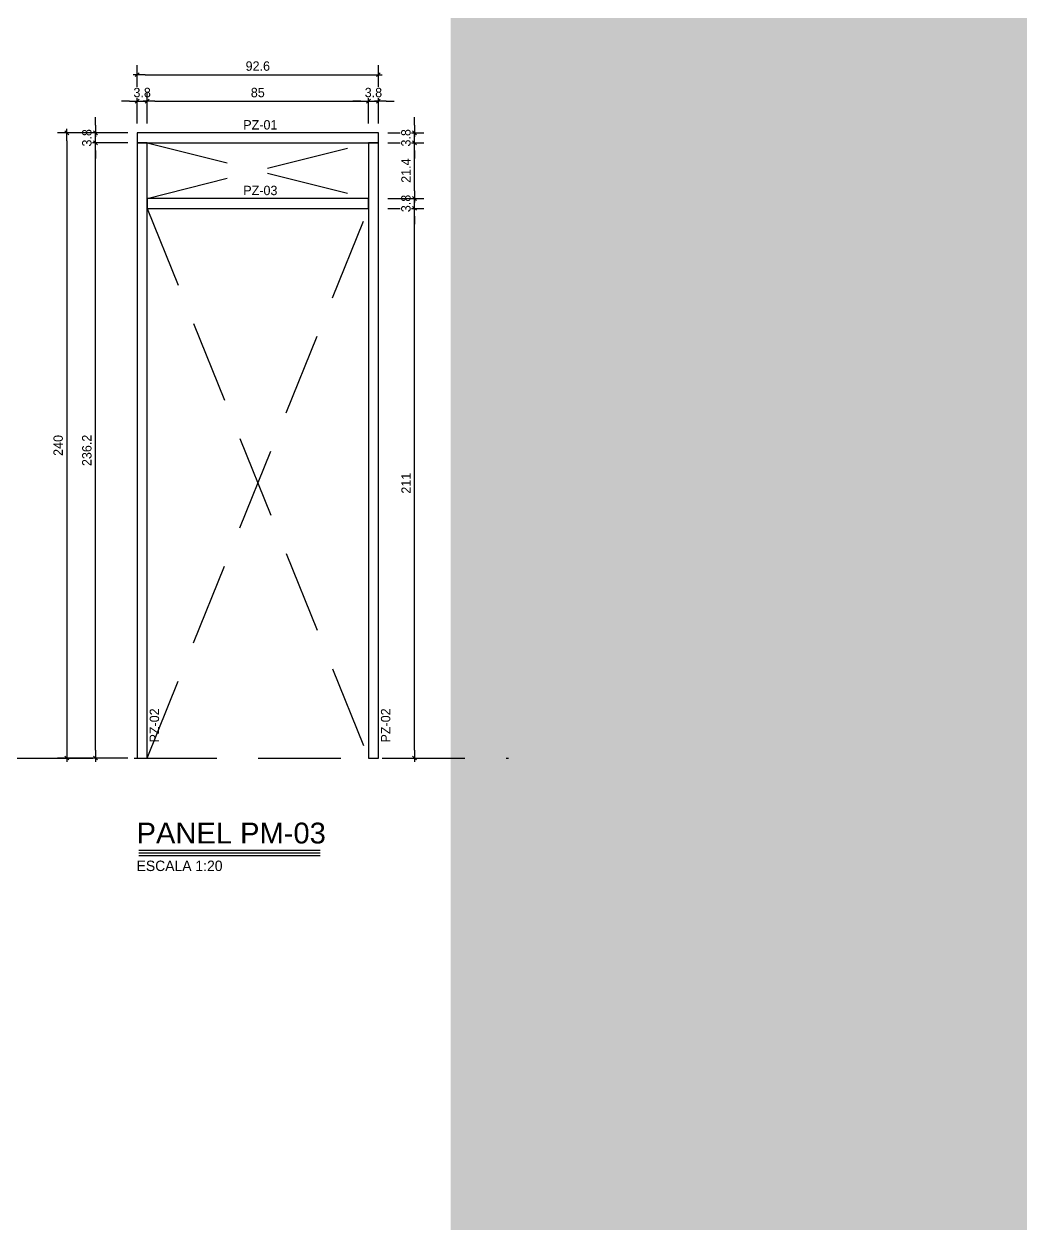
# Model space of a CAD drawing. Header units: millimetres. Extents: x 19458 to 19801, y 4351 to 4752.
# Drawn here: x 19578.297 to 19582.122, y 4503.198 to 4507.805 of the extents above; entities that cross this region are included whole.
import ezdxf
from ezdxf.enums import TextEntityAlignment as Align

# ---------------------------------------------------------------- set-up
doc = ezdxf.new("R2010")
doc.units = ezdxf.units.MM
doc.linetypes.add('HIDDEN2', pattern=[4.7625, 3.175, -1.5875])
for name, color, linetype in [('0 @ 0.2', 7, 'Continuous'), ('cotas', 1, 'Continuous'), ('cotas @ 200', 1, 'Continuous'), ('cotas @ 300', 1, 'Continuous'), ('cotas @ 400', 1, 'Continuous'), ('NIVELES', 2, 'Continuous'), ('PANELES PARED', 2, 'Continuous'), ('TEXTO @ 0.2', 2, 'Continuous'), ('TEXTOS TITULOS @ 0.2', 3, 'Continuous')]:
    doc.layers.add(name, color=color, linetype=linetype)
doc.styles.add('century gothic', font='GOTHIC.TTF')
doc.styles.add('NOTAS', font='GOTHIC.TTF')
doc.styles.add('SMCtitulos', font='sanss___.ttf')
doc.dimstyles.new('ANOTATIVE 100 SMCONSTRUCCIONES', dxfattribs={"dimscale": 0, "dimtxt": 0.18, "dimasz": 0.15, "dimexe": 0.18, "dimexo": 0.09, "dimgap": 0.1, "dimtad": 1, "dimzin": 0, "dimdsep": 46, "dimtxsty": 'century gothic', "dimblk1": 'FLECHA1', "dimblk2": 'FLECHA1', "dimsah": 1, "dimcen": 0.18, "dimdle": 0.075, "dimclrd": 1, "dimclre": 1, "dimclrt": 2, "dimaunit": 1, "dimadec": 0, "dimazin": 0, "dimtfac": 0.75, "dimtix": 1, "dimtmove": 2, "dimatfit": 3, "dimfxl": 0.09, "dimtvp": 1.5, "dimtfill": 1, "dimtolj": 1, "dimtzin": 0, "dimarcsym": 0})
doc.dimstyles.new('ANOTATIVE CM SMCONSTRUCCIONES', dxfattribs={"dimscale": 0, "dimtxt": 0.18, "dimasz": 0.15, "dimexe": 0.18, "dimexo": 0.18, "dimgap": 0.07, "dimtad": 1, "dimdec": 1, "dimlfac": 100, "dimdsep": 46, "dimtxsty": 'century gothic', "dimblk1": 'FLECHA1', "dimblk2": 'FLECHA1', "dimsah": 1, "dimcen": 0.18, "dimdle": 0.075, "dimclrd": 1, "dimclre": 1, "dimclrt": 2, "dimaunit": 1, "dimadec": 0, "dimazin": 2, "dimtfac": 0.75, "dimtdec": 1, "dimtix": 1, "dimtmove": 2, "dimatfit": 3, "dimfxl": 0.09, "dimtvp": 1.5, "dimtfill": 1, "dimtolj": 1, "dimtzin": 0, "dimarcsym": 0})

# ---------------------------------------------------------------- blocks, each defined once
blk = doc.blocks.new('FLECHA1')
at = {"color": 4}
blk.add_line((-0.246176, -0.248081), (0.248081, 0.25), dxfattribs=at)
at = {"color": 1}
blk.add_line((-1, 0), (0.496162, 0), dxfattribs=at)
blk = doc.blocks.new('*D1758')
at = {"layer": 'cotas', "color": 1, "lineweight": -2, "transparency": 16777216}
for p, q in [((19614.326, 4580.8448), (19614.326, 4610.8448)), ((19597.9836, 4550.8448), (19578.326, 4550.8448)), ((19614.326, 4548.4298), (19614.326, 4550.8448)), ((19597.5339, 4548.4298), (19578.326, 4548.4298)), ((19614.326, 4518.4298), (19614.326, 4488.4298))]:
    blk.add_line(p, q, dxfattribs=at)
at = {"layer": 'Defpoints', "color": 0, "transparency": 16777216}
for p in [(19614.326, 4550.8448), (19615.9836, 4550.8448), (19615.5339, 4548.4298)]:
    blk.add_point(p, dxfattribs=at)
at = {"layer": 'cotas', "color": 1, "lineweight": -2, "transparency": 16777216, "xscale": 30, "yscale": 30, "zscale": 30}
for p, rotation in [((19614.326, 4550.8448), 270), ((19614.326, 4548.4298), 90)]:
    blk.add_blockref('FLECHA1', p, dxfattribs=dict(at, rotation=rotation))
at = {"layer": 'cotas', "color": 2, "transparency": 16777216, "insert": (19575.5307, 4549.6373), "char_height": 36, "attachment_point": 5, "rotation": 90, "style": 'century gothic', "bg_fill": 3, "box_fill_scale": 1.1, "bg_fill_color": 256, "bg_fill_true_color": 13158600, "bg_fill_transparency": 0}
blk.add_mtext('\\A1;2.42', dxfattribs=at)
blk = doc.blocks.new('*D1775')
at = {"layer": 'cotas', "color": 1, "lineweight": -2, "transparency": 16777216}
for p, q in [((19614.326, 4595.8448), (19614.326, 4640.8448)), ((19588.9836, 4550.8448), (19560.326, 4550.8448)), ((19614.326, 4548.4298), (19614.326, 4550.8448)), ((19588.5339, 4548.4298), (19560.326, 4548.4298)), ((19614.326, 4503.4298), (19614.326, 4458.4298))]:
    blk.add_line(p, q, dxfattribs=at)
at = {"layer": 'Defpoints', "color": 0, "transparency": 16777216}
for p in [(19614.326, 4550.8448), (19615.9836, 4550.8448), (19615.5339, 4548.4298)]:
    blk.add_point(p, dxfattribs=at)
at = {"layer": 'cotas', "color": 1, "lineweight": -2, "transparency": 16777216, "xscale": 45, "yscale": 45, "zscale": 45}
for p, rotation in [((19614.326, 4550.8448), 270), ((19614.326, 4548.4298), 90)]:
    blk.add_blockref('FLECHA1', p, dxfattribs=dict(at, rotation=rotation))
at = {"layer": 'cotas', "color": 2, "transparency": 16777216, "insert": (19556.133, 4549.6373), "char_height": 54, "attachment_point": 5, "rotation": 90, "style": 'century gothic', "bg_fill": 3, "box_fill_scale": 1.1, "bg_fill_color": 256, "bg_fill_true_color": 13158600, "bg_fill_transparency": 0}
blk.add_mtext('\\A1;2.42', dxfattribs=at)
blk = doc.blocks.new('*D1781')
at = {"layer": 'cotas', "color": 1, "lineweight": -2, "transparency": 16777216}
for p, q in [((19614.326, 4610.8448), (19614.326, 4670.8448)), ((19579.9836, 4550.8448), (19542.326, 4550.8448)), ((19614.326, 4548.4298), (19614.326, 4550.8448)), ((19579.5339, 4548.4298), (19542.326, 4548.4298)), ((19614.326, 4488.4298), (19614.326, 4428.4298))]:
    blk.add_line(p, q, dxfattribs=at)
at = {"layer": 'Defpoints', "color": 0, "transparency": 16777216}
for p in [(19614.326, 4550.8448), (19615.9836, 4550.8448), (19615.5339, 4548.4298)]:
    blk.add_point(p, dxfattribs=at)
at = {"layer": 'cotas', "color": 1, "lineweight": -2, "transparency": 16777216, "xscale": 60, "yscale": 60, "zscale": 60}
for p, rotation in [((19614.326, 4550.8448), 270), ((19614.326, 4548.4298), 90)]:
    blk.add_blockref('FLECHA1', p, dxfattribs=dict(at, rotation=rotation))
at = {"layer": 'cotas', "color": 2, "transparency": 16777216, "insert": (19536.7353, 4549.6373), "char_height": 72, "attachment_point": 5, "rotation": 90, "style": 'century gothic', "bg_fill": 3, "box_fill_scale": 1.1, "bg_fill_color": 256, "bg_fill_true_color": 13158600, "bg_fill_transparency": 0}
blk.add_mtext('\\A1;2.42', dxfattribs=at)
blk = doc.blocks.new('PP17')
at = {"layer": 'PANELES PARED', "color": 8, "linetype": 'HIDDEN2', "ltscale": 0.1}
for p, q in [((19432.4708, 4513.0933), (19433.3208, 4512.8793)), ((19432.4708, 4512.8793), (19433.3208, 4513.0933)), ((19432.4708, 4512.8413), (19433.3208, 4510.7313)), ((19432.4708, 4510.7313), (19433.3208, 4512.8413))]:
    blk.add_line(p, q, dxfattribs=at)
at = {"layer": 'PANELES PARED'}
for points in [[(19432.4328, 4513.1313), (19432.4328, 4513.0933), (19433.3588, 4513.0933), (19433.3588, 4513.1313)], [(19432.4708, 4513.0933), (19432.4328, 4513.0933), (19432.4328, 4510.7313), (19432.4708, 4510.7313)], [(19433.3588, 4513.0933), (19433.3208, 4513.0933), (19433.3208, 4510.7313), (19433.3588, 4510.7313)], [(19432.4708, 4512.8793), (19432.4708, 4512.8413), (19433.3208, 4512.8413), (19433.3208, 4512.8793)]]:
    blk.add_lwpolyline(points, close=True, dxfattribs=at)
blk = doc.blocks.new('*U46')
at = {"color": 2}
blk.add_line((0, 0.052), (3.483, 0.052), dxfattribs=at)
at = {"color": 250}
blk.add_line((0, 0), (3.483, 0), dxfattribs=at)
at = {"color": 7}
blk.add_line((0, -0.047), (3.483, -0.047), dxfattribs=at)
at = {"color": 0, "linetype": 'ByBlock', "lineweight": -2, "style": 'NOTAS'}
for tag, p in [('1TITLE', (0.027, 1.014)), ('2TITLE', (-0.043, 0.181))]:
    blk.add_attdef(tag, p, '', height=0.3, dxfattribs=at)
blk.add_attdef('SCALE', text='', height=0.18, dxfattribs=at).set_placement((-0.043, -0.148), align=Align.TOP_LEFT)
blk = doc.blocks.new('*D1137')
at = {"color": 1, "lineweight": -2, "transparency": 16777216}
for p, q in [((19578.7321, 4507.4233), (19578.7321, 4507.6466)), ((19579.6581, 4507.4233), (19579.6581, 4507.6466)), ((19578.7621, 4507.6106), (19579.6281, 4507.6106))]:
    blk.add_line(p, q, dxfattribs=at)
at = {"layer": 'Defpoints', "color": 0, "transparency": 16777216}
for p in [(19579.6581, 4507.6106), (19578.7321, 4507.3873), (19579.6581, 4507.3873)]:
    blk.add_point(p, dxfattribs=at)
at = {"color": 1, "lineweight": -2, "transparency": 16777216, "xscale": 0.03, "yscale": 0.03, "zscale": 0.03, "rotation": 180}
blk.add_blockref('FLECHA1', (19578.7321, 4507.6106), dxfattribs=at)
at = {"color": 1, "lineweight": -2, "transparency": 16777216, "xscale": 0.03, "yscale": 0.03, "zscale": 0.03}
blk.add_blockref('FLECHA1', (19579.6581, 4507.6106), dxfattribs=at)
at = {"color": 2, "transparency": 16777216, "insert": (19579.1951, 4507.6435), "char_height": 0.036, "attachment_point": 5, "style": 'century gothic', "bg_fill": 3, "box_fill_scale": 1.1, "bg_fill_color": 256, "bg_fill_true_color": 13158600, "bg_fill_transparency": 0}
blk.add_mtext('\\A1;92.6', dxfattribs=at)
blk = doc.blocks.new('*D1138')
at = {"color": 1, "lineweight": -2, "transparency": 16777216}
for p, q in [((19578.7021, 4507.509), (19578.6721, 4507.509)), ((19578.7321, 4507.4233), (19578.7321, 4507.545)), ((19578.7321, 4507.509), (19578.7701, 4507.509)), ((19578.7701, 4507.4233), (19578.7701, 4507.545)), ((19578.8001, 4507.509), (19578.8301, 4507.509))]:
    blk.add_line(p, q, dxfattribs=at)
at = {"layer": 'Defpoints', "color": 0, "transparency": 16777216}
for p in [(19578.7321, 4507.3873), (19578.7701, 4507.3873)]:
    blk.add_point(p, dxfattribs=at)
at = {"color": 1, "lineweight": -2, "transparency": 16777216, "xscale": 0.03, "yscale": 0.03, "zscale": 0.03}
blk.add_blockref('FLECHA1', (19578.7321, 4507.509), dxfattribs=at)
at = {"color": 1, "lineweight": -2, "transparency": 16777216, "xscale": 0.03, "yscale": 0.03, "zscale": 0.03, "rotation": 180}
blk.add_blockref('FLECHA1', (19578.7701, 4507.509), dxfattribs=at)
at = {"color": 2, "transparency": 16777216, "insert": (19578.7511, 4507.5419), "char_height": 0.036, "attachment_point": 5, "style": 'century gothic', "bg_fill": 3, "box_fill_scale": 1.1, "bg_fill_color": 256, "bg_fill_true_color": 13158600, "bg_fill_transparency": 0}
blk.add_mtext('\\A1;3.8', dxfattribs=at)
at = {"layer": 'Defpoints', "color": 0, "transparency": 16777216}
blk.add_point((19578.7701, 4507.509), dxfattribs=at)
blk = doc.blocks.new('*D1139')
at = {"color": 1, "lineweight": -2, "transparency": 16777216}
for p, q in [((19578.7701, 4507.4233), (19578.7701, 4507.545)), ((19578.8001, 4507.509), (19579.5901, 4507.509)), ((19579.6201, 4507.4233), (19579.6201, 4507.545))]:
    blk.add_line(p, q, dxfattribs=at)
at = {"layer": 'Defpoints', "color": 0, "transparency": 16777216}
for p in [(19579.6201, 4507.509), (19578.7701, 4507.3873), (19579.6201, 4507.3873)]:
    blk.add_point(p, dxfattribs=at)
at = {"color": 1, "lineweight": -2, "transparency": 16777216, "xscale": 0.03, "yscale": 0.03, "zscale": 0.03, "rotation": 180}
blk.add_blockref('FLECHA1', (19578.7701, 4507.509), dxfattribs=at)
at = {"color": 1, "lineweight": -2, "transparency": 16777216, "xscale": 0.03, "yscale": 0.03, "zscale": 0.03}
blk.add_blockref('FLECHA1', (19579.6201, 4507.509), dxfattribs=at)
at = {"color": 2, "transparency": 16777216, "insert": (19579.1951, 4507.5419), "char_height": 0.036, "attachment_point": 5, "style": 'century gothic', "bg_fill": 3, "box_fill_scale": 1.1, "bg_fill_color": 256, "bg_fill_true_color": 13158600, "bg_fill_transparency": 0}
blk.add_mtext('\\A1;85', dxfattribs=at)
blk = doc.blocks.new('*D1140')
at = {"color": 1, "lineweight": -2, "transparency": 16777216}
for p, q in [((19579.5901, 4507.509), (19579.5601, 4507.509)), ((19579.6201, 4507.4233), (19579.6201, 4507.545)), ((19579.6201, 4507.509), (19579.6581, 4507.509)), ((19579.6581, 4507.4233), (19579.6581, 4507.545)), ((19579.6881, 4507.509), (19579.7181, 4507.509))]:
    blk.add_line(p, q, dxfattribs=at)
at = {"layer": 'Defpoints', "color": 0, "transparency": 16777216}
for p in [(19579.6201, 4507.3873), (19579.6581, 4507.3873)]:
    blk.add_point(p, dxfattribs=at)
at = {"color": 1, "lineweight": -2, "transparency": 16777216, "xscale": 0.03, "yscale": 0.03, "zscale": 0.03}
blk.add_blockref('FLECHA1', (19579.6201, 4507.509), dxfattribs=at)
at = {"color": 1, "lineweight": -2, "transparency": 16777216, "xscale": 0.03, "yscale": 0.03, "zscale": 0.03, "rotation": 180}
blk.add_blockref('FLECHA1', (19579.6581, 4507.509), dxfattribs=at)
at = {"color": 2, "transparency": 16777216, "insert": (19579.6391, 4507.5419), "char_height": 0.036, "attachment_point": 5, "style": 'century gothic', "bg_fill": 3, "box_fill_scale": 1.1, "bg_fill_color": 256, "bg_fill_true_color": 13158600, "bg_fill_transparency": 0}
blk.add_mtext('\\A1;3.8', dxfattribs=at)
at = {"layer": 'Defpoints', "color": 0, "transparency": 16777216}
blk.add_point((19579.6581, 4507.509), dxfattribs=at)
blk = doc.blocks.new('*D1120')
at = {"color": 1, "lineweight": -2, "transparency": 16777216}
for p, q in [((19579.6941, 4507.0973), (19579.8328, 4507.0973)), ((19579.7968, 4505.0173), (19579.7968, 4507.0673)), ((19579.6941, 4504.9873), (19579.8328, 4504.9873))]:
    blk.add_line(p, q, dxfattribs=at)
at = {"layer": 'Defpoints', "color": 0, "transparency": 16777216}
for p in [(19579.6581, 4507.0973), (19579.7968, 4507.0973), (19579.6581, 4504.9873)]:
    blk.add_point(p, dxfattribs=at)
at = {"color": 1, "lineweight": -2, "transparency": 16777216, "xscale": 0.03, "yscale": 0.03, "zscale": 0.03}
for p, rotation in [((19579.7968, 4507.0973), 90), ((19579.7968, 4504.9873), 270)]:
    blk.add_blockref('FLECHA1', p, dxfattribs=dict(at, rotation=rotation))
at = {"color": 2, "transparency": 16777216, "insert": (19579.7643, 4506.0423), "char_height": 0.036, "attachment_point": 5, "rotation": 90, "style": 'century gothic', "bg_fill": 3, "box_fill_scale": 1.1, "bg_fill_color": 256, "bg_fill_true_color": 13158600, "bg_fill_transparency": 0}
blk.add_mtext('\\A1;211', dxfattribs=at)
blk = doc.blocks.new('*D1121')
at = {"color": 1, "lineweight": -2, "transparency": 16777216}
for p, q in [((19579.7968, 4507.1653), (19579.7968, 4507.1953)), ((19579.6941, 4507.1353), (19579.8328, 4507.1353)), ((19579.7968, 4507.0973), (19579.7968, 4507.1353)), ((19579.6941, 4507.0973), (19579.8328, 4507.0973)), ((19579.7968, 4507.0673), (19579.7968, 4507.0373))]:
    blk.add_line(p, q, dxfattribs=at)
at = {"layer": 'Defpoints', "color": 0, "transparency": 16777216}
for p in [(19579.6581, 4507.1353), (19579.6581, 4507.0973)]:
    blk.add_point(p, dxfattribs=at)
at = {"color": 1, "lineweight": -2, "transparency": 16777216, "xscale": 0.03, "yscale": 0.03, "zscale": 0.03}
for p, rotation in [((19579.7968, 4507.1353), 270), ((19579.7968, 4507.0973), 90)]:
    blk.add_blockref('FLECHA1', p, dxfattribs=dict(at, rotation=rotation))
at = {"color": 2, "transparency": 16777216, "insert": (19579.7639, 4507.1163), "char_height": 0.036, "attachment_point": 5, "rotation": 90, "style": 'century gothic', "bg_fill": 3, "box_fill_scale": 1.1, "bg_fill_color": 256, "bg_fill_true_color": 13158600, "bg_fill_transparency": 0}
blk.add_mtext('\\A1;3.8', dxfattribs=at)
at = {"layer": 'Defpoints', "color": 0, "transparency": 16777216}
blk.add_point((19579.7968, 4507.1353), dxfattribs=at)
blk = doc.blocks.new('*D1122')
at = {"color": 1, "lineweight": -2, "transparency": 16777216}
for p, q in [((19579.6941, 4507.3493), (19579.8328, 4507.3493)), ((19579.7968, 4507.1653), (19579.7968, 4507.3193)), ((19579.6941, 4507.1353), (19579.8328, 4507.1353))]:
    blk.add_line(p, q, dxfattribs=at)
at = {"layer": 'Defpoints', "color": 0, "transparency": 16777216}
for p in [(19579.6581, 4507.3493), (19579.7968, 4507.3493), (19579.6581, 4507.1353)]:
    blk.add_point(p, dxfattribs=at)
at = {"color": 1, "lineweight": -2, "transparency": 16777216, "xscale": 0.03, "yscale": 0.03, "zscale": 0.03}
for p, rotation in [((19579.7968, 4507.3493), 90), ((19579.7968, 4507.1353), 270)]:
    blk.add_blockref('FLECHA1', p, dxfattribs=dict(at, rotation=rotation))
at = {"color": 2, "transparency": 16777216, "insert": (19579.764, 4507.2423), "char_height": 0.036, "attachment_point": 5, "rotation": 90, "style": 'century gothic', "bg_fill": 3, "box_fill_scale": 1.1, "bg_fill_color": 256, "bg_fill_true_color": 13158600, "bg_fill_transparency": 0}
blk.add_mtext('\\A1;21.4', dxfattribs=at)
blk = doc.blocks.new('*D1123')
at = {"color": 1, "lineweight": -2, "transparency": 16777216}
for p, q in [((19579.7968, 4507.4173), (19579.7968, 4507.4473)), ((19579.6941, 4507.3873), (19579.8328, 4507.3873)), ((19579.7968, 4507.3493), (19579.7968, 4507.3873)), ((19579.6941, 4507.3493), (19579.8328, 4507.3493)), ((19579.7968, 4507.3193), (19579.7968, 4507.2893))]:
    blk.add_line(p, q, dxfattribs=at)
at = {"layer": 'Defpoints', "color": 0, "transparency": 16777216}
for p in [(19579.6581, 4507.3873), (19579.6581, 4507.3493)]:
    blk.add_point(p, dxfattribs=at)
at = {"color": 1, "lineweight": -2, "transparency": 16777216, "xscale": 0.03, "yscale": 0.03, "zscale": 0.03}
for p, rotation in [((19579.7968, 4507.3873), 270), ((19579.7968, 4507.3493), 90)]:
    blk.add_blockref('FLECHA1', p, dxfattribs=dict(at, rotation=rotation))
at = {"color": 2, "transparency": 16777216, "insert": (19579.7639, 4507.3683), "char_height": 0.036, "attachment_point": 5, "rotation": 90, "style": 'century gothic', "bg_fill": 3, "box_fill_scale": 1.1, "bg_fill_color": 256, "bg_fill_true_color": 13158600, "bg_fill_transparency": 0}
blk.add_mtext('\\A1;3.8', dxfattribs=at)
at = {"layer": 'Defpoints', "color": 0, "transparency": 16777216}
blk.add_point((19579.7968, 4507.3873), dxfattribs=at)
blk = doc.blocks.new('*D1127')
at = {"color": 1, "lineweight": -2, "transparency": 16777216}
for p, q in [((19578.6961, 4507.3493), (19578.5358, 4507.3493)), ((19578.5718, 4505.0173), (19578.5718, 4507.3193)), ((19578.6961, 4504.9873), (19578.5358, 4504.9873))]:
    blk.add_line(p, q, dxfattribs=at)
at = {"layer": 'Defpoints', "color": 0, "transparency": 16777216}
for p in [(19578.5718, 4507.3493), (19578.7321, 4507.3493), (19578.7321, 4504.9873)]:
    blk.add_point(p, dxfattribs=at)
at = {"color": 1, "lineweight": -2, "transparency": 16777216, "xscale": 0.03, "yscale": 0.03, "zscale": 0.03}
for p, rotation in [((19578.5718, 4507.3493), 90), ((19578.5718, 4504.9873), 270)]:
    blk.add_blockref('FLECHA1', p, dxfattribs=dict(at, rotation=rotation))
at = {"color": 2, "transparency": 16777216, "insert": (19578.5389, 4506.1683), "char_height": 0.036, "attachment_point": 5, "rotation": 90, "style": 'century gothic', "bg_fill": 3, "box_fill_scale": 1.1, "bg_fill_color": 256, "bg_fill_true_color": 13158600, "bg_fill_transparency": 0}
blk.add_mtext('\\A1;236.2', dxfattribs=at)
blk = doc.blocks.new('*D1128')
at = {"color": 1, "lineweight": -2, "transparency": 16777216}
for p, q in [((19578.5718, 4507.4173), (19578.5718, 4507.4473)), ((19578.6961, 4507.3873), (19578.5358, 4507.3873)), ((19578.5718, 4507.3493), (19578.5718, 4507.3873)), ((19578.6961, 4507.3493), (19578.5358, 4507.3493)), ((19578.5718, 4507.3193), (19578.5718, 4507.2893))]:
    blk.add_line(p, q, dxfattribs=at)
at = {"layer": 'Defpoints', "color": 0, "transparency": 16777216}
for p in [(19578.7321, 4507.3873), (19578.7321, 4507.3493)]:
    blk.add_point(p, dxfattribs=at)
at = {"color": 1, "lineweight": -2, "transparency": 16777216, "xscale": 0.03, "yscale": 0.03, "zscale": 0.03}
for p, rotation in [((19578.5718, 4507.3873), 270), ((19578.5718, 4507.3493), 90)]:
    blk.add_blockref('FLECHA1', p, dxfattribs=dict(at, rotation=rotation))
at = {"color": 2, "transparency": 16777216, "insert": (19578.5389, 4507.3683), "char_height": 0.036, "attachment_point": 5, "rotation": 90, "style": 'century gothic', "bg_fill": 3, "box_fill_scale": 1.1, "bg_fill_color": 256, "bg_fill_true_color": 13158600, "bg_fill_transparency": 0}
blk.add_mtext('\\A1;3.8', dxfattribs=at)
at = {"layer": 'Defpoints', "color": 0, "transparency": 16777216}
blk.add_point((19578.5718, 4507.3873), dxfattribs=at)
blk = doc.blocks.new('*D1129')
at = {"color": 1, "lineweight": -2, "transparency": 16777216}
for p, q in [((19578.6961, 4507.3873), (19578.4257, 4507.3873)), ((19578.4617, 4507.3573), (19578.4617, 4505.0173)), ((19578.6961, 4504.9873), (19578.4257, 4504.9873))]:
    blk.add_line(p, q, dxfattribs=at)
at = {"layer": 'Defpoints', "color": 0, "transparency": 16777216}
for p in [(19578.7321, 4507.3873), (19578.4617, 4504.9873), (19578.7321, 4504.9873)]:
    blk.add_point(p, dxfattribs=at)
at = {"color": 1, "lineweight": -2, "transparency": 16777216, "xscale": 0.03, "yscale": 0.03, "zscale": 0.03}
for p, rotation in [((19578.4617, 4507.3873), 90), ((19578.4617, 4504.9873), 270)]:
    blk.add_blockref('FLECHA1', p, dxfattribs=dict(at, rotation=rotation))
at = {"color": 2, "transparency": 16777216, "insert": (19578.4288, 4506.1873), "char_height": 0.036, "attachment_point": 5, "rotation": 90, "style": 'century gothic', "bg_fill": 3, "box_fill_scale": 1.1, "bg_fill_color": 256, "bg_fill_true_color": 13158600, "bg_fill_transparency": 0}
blk.add_mtext('\\A1;240', dxfattribs=at)
blk = doc.blocks.new('*U1906')
at = {"layer": 'cotas @ 200'}
dim = blk.add_linear_dim(base=(19614.3260382735, 4550.8448237801), p1=(19615.5338597089, 4548.4298237801), p2=(19615.9836080801, 4550.8448237801), angle=90, dimstyle='ANOTATIVE 100 SMCONSTRUCCIONES', override={"dimscale": 200, "dimtix": 1, "dimtofl": 1, "dimtmove": 1, "dimatfit": 1}, dxfattribs=at)
dim.commit()
dim.dimension.update_dxf_attribs({"geometry": '*D1758', "text_midpoint": (19575.5306609792, 4549.6373237801)})
at = {"layer": 'cotas @ 300'}
dim = blk.add_linear_dim(base=(19614.3260382735, 4550.8448237801), p1=(19615.5338597089, 4548.4298237801), p2=(19615.9836080801, 4550.8448237801), angle=90, dimstyle='ANOTATIVE 100 SMCONSTRUCCIONES', override={"dimscale": 300, "dimtix": 1, "dimtofl": 1, "dimtmove": 1, "dimatfit": 1}, dxfattribs=at)
dim.commit()
dim.dimension.update_dxf_attribs({"geometry": '*D1775', "text_midpoint": (19556.132972332, 4549.6373237801)})
at = {"layer": 'cotas @ 400'}
dim = blk.add_linear_dim(base=(19614.3260382735, 4550.8448237801), p1=(19615.5338597089, 4548.4298237801), p2=(19615.9836080801, 4550.8448237801), angle=90, dimstyle='ANOTATIVE 100 SMCONSTRUCCIONES', override={"dimscale": 400, "dimtix": 1, "dimtofl": 1, "dimtmove": 1, "dimatfit": 1}, dxfattribs=at)
dim.commit()
dim.dimension.update_dxf_attribs({"geometry": '*D1781', "text_midpoint": (19536.7352836848, 4549.6373237801)})

msp = doc.modelspace()

# ---------------------------------------------------------------- block references
at = {"layer": 'cotas'}
msp.add_blockref('*U1906', (0, 0), dxfattribs=at)

# ---------------------------------------------------------------- next in the draw order: linework, layer by layer
at = {"layer": 'NIVELES', "color": 1, "linetype": 'HIDDEN2', "ltscale": 0.1}
msp.add_line((19574.9105, 4504.9873), (19580.1581, 4504.9873), dxfattribs=at)

# ---------------------------------------------------------------- next in the draw order: block references
msp.add_blockref('PP17', (146.2994, -5.744))
at = {"layer": 'TEXTOS TITULOS @ 0.2'}
ref = msp.add_blockref('*U46', (19578.7383, 4504.6229), dxfattribs=dict(at, xscale=0.2, yscale=0.2, zscale=0.2))
ref.add_attrib('2TITLE', 'PANEL PM-03', (19578.7297, 4504.6592), dxfattribs={"layer": '0', "color": 0, "linetype": 'ByBlock', "lineweight": -2, "height": 0.08, "style": 'SMCtitulos'})
ref.add_attrib('SCALE', 'ESCALA 1:20', dxfattribs={"layer": '0', "color": 0, "linetype": 'ByBlock', "lineweight": -2, "height": 0.04, "style": 'NOTAS'}).set_placement((19578.7297, 4504.5934), align=Align.TOP_LEFT)

# ---------------------------------------------------------------- next in the draw order: texts
at = {"layer": 'TEXTO @ 0.2', "color": 2, "insert": (19579.1394, 4507.1842), "char_height": 0.036, "width": 0.095414, "attachment_point": 1, "style": 'century gothic'}
msp.add_mtext('PZ-03 ', dxfattribs=at)
at = {"layer": 'TEXTO @ 0.2', "color": 2, "insert": (19578.78, 4505.0468), "char_height": 0.036, "width": 0.095414, "attachment_point": 1, "rotation": 90, "style": 'century gothic'}
msp.add_mtext('PZ-02 ', dxfattribs=at)

# ---------------------------------------------------------------- next in the draw order: dimensions: what is measured, and where the dimension line sits
at = {"layer": '0 @ 0.2'}
dim = msp.add_linear_dim(base=(19579.6581, 4507.6106), p1=(19578.7321, 4507.3873), p2=(19579.6581, 4507.3873), dimstyle='ANOTATIVE CM SMCONSTRUCCIONES', override={"dimscale": 0.2, "dimtix": 1, "dimtofl": 1, "dimtmove": 2, "dimatfit": 3}, dxfattribs=at)
dim.commit()
dim.dimension.update_dxf_attribs({"geometry": '*D1137', "text_midpoint": (19579.1951, 4507.6435)})
for base, p1, p2, picture, middle in [((19578.5718, 4507.3493), (19578.7321, 4504.9873), (19578.7321, 4507.3493), '*D1127', (19578.5389, 4506.1683)), ((19579.7968, 4507.0973), (19579.6581, 4504.9873), (19579.6581, 4507.0973), '*D1120', (19579.7643, 4506.0423))]:
    dim = msp.add_linear_dim(base=base, p1=p1, p2=p2, angle=90, dimstyle='ANOTATIVE CM SMCONSTRUCCIONES', override={"dimscale": 0.2, "dimtix": 1, "dimtofl": 1, "dimtmove": 2, "dimatfit": 3}, dxfattribs=at)
    dim.commit()
    dim.dimension.update_dxf_attribs({"geometry": picture, "text_midpoint": middle})

# ---------------------------------------------------------------- next in the draw order: texts
at = {"layer": 'TEXTO @ 0.2', "color": 2, "insert": (19579.668, 4505.0468), "char_height": 0.036, "width": 0.095414, "attachment_point": 1, "rotation": 90, "style": 'century gothic'}
msp.add_mtext('PZ-02 ', dxfattribs=at)

# ---------------------------------------------------------------- next in the draw order: dimensions: what is measured, and where the dimension line sits
at = {"layer": '0 @ 0.2'}
dim = msp.add_linear_dim(base=(19578.7701, 4507.509), p1=(19578.7321, 4507.3873), p2=(19578.7701, 4507.3873), dimstyle='ANOTATIVE CM SMCONSTRUCCIONES', override={"dimscale": 0.2, "dimtix": 1, "dimtofl": 1, "dimtmove": 2, "dimatfit": 3}, dxfattribs=at)
dim.commit()
dim.dimension.update_dxf_attribs({"geometry": '*D1138', "text_midpoint": (19578.7511, 4507.5419)})
dim = msp.add_linear_dim(base=(19579.7968, 4507.1353), p1=(19579.6581, 4507.0973), p2=(19579.6581, 4507.1353), angle=90, dimstyle='ANOTATIVE CM SMCONSTRUCCIONES', override={"dimscale": 0.2, "dimtix": 1, "dimtofl": 1, "dimtmove": 2, "dimatfit": 3}, dxfattribs=at)
dim.commit()
dim.dimension.update_dxf_attribs({"geometry": '*D1121', "text_midpoint": (19579.7639, 4507.1163)})

# ---------------------------------------------------------------- next in the draw order: dimensions: what is measured, and where the dimension line sits
dim = msp.add_linear_dim(base=(19579.6201, 4507.509), p1=(19578.7701, 4507.3873), p2=(19579.6201, 4507.3873), dimstyle='ANOTATIVE CM SMCONSTRUCCIONES', override={"dimscale": 0.2, "dimtix": 1, "dimtofl": 1, "dimtmove": 2, "dimatfit": 3}, dxfattribs=at)
dim.commit()
dim.dimension.update_dxf_attribs({"geometry": '*D1139', "text_midpoint": (19579.1951, 4507.5419)})
for base, p1, p2, picture, middle in [((19578.5718, 4507.3873), (19578.7321, 4507.3493), (19578.7321, 4507.3873), '*D1128', (19578.5389, 4507.3683)), ((19579.7968, 4507.3493), (19579.6581, 4507.1353), (19579.6581, 4507.3493), '*D1122', (19579.764, 4507.2423))]:
    dim = msp.add_linear_dim(base=base, p1=p1, p2=p2, angle=90, dimstyle='ANOTATIVE CM SMCONSTRUCCIONES', override={"dimscale": 0.2, "dimtix": 1, "dimtofl": 1, "dimtmove": 2, "dimatfit": 3}, dxfattribs=at)
    dim.commit()
    dim.dimension.update_dxf_attribs({"geometry": picture, "text_midpoint": middle})

# ---------------------------------------------------------------- next in the draw order: texts
at = {"layer": 'TEXTO @ 0.2', "color": 2, "insert": (19579.1394, 4507.4362), "char_height": 0.036, "width": 0.095414, "attachment_point": 1, "style": 'century gothic'}
msp.add_mtext('PZ-01 ', dxfattribs=at)

# ---------------------------------------------------------------- next in the draw order: dimensions: what is measured, and where the dimension line sits
at = {"layer": '0 @ 0.2'}
dim = msp.add_linear_dim(base=(19579.6581, 4507.509), p1=(19579.6201, 4507.3873), p2=(19579.6581, 4507.3873), dimstyle='ANOTATIVE CM SMCONSTRUCCIONES', override={"dimscale": 0.2, "dimtix": 1, "dimtofl": 1, "dimtmove": 2, "dimatfit": 3}, dxfattribs=at)
dim.commit()
dim.dimension.update_dxf_attribs({"geometry": '*D1140', "text_midpoint": (19579.6391, 4507.5419)})
dim = msp.add_linear_dim(base=(19578.4617, 4504.9873), p1=(19578.7321, 4507.3873), p2=(19578.7321, 4504.9873), angle=90, dimstyle='ANOTATIVE CM SMCONSTRUCCIONES', override={"dimscale": 0.2, "dimtix": 1, "dimtofl": 1, "dimtmove": 2, "dimatfit": 3}, dxfattribs=at)
dim.commit()
dim.dimension.update_dxf_attribs({"geometry": '*D1129', "text_midpoint": (19578.4288, 4506.1873)})

# ---------------------------------------------------------------- next in the draw order: dimensions: what is measured, and where the dimension line sits
dim = msp.add_linear_dim(base=(19579.7968, 4507.3873), p1=(19579.6581, 4507.3493), p2=(19579.6581, 4507.3873), angle=90, dimstyle='ANOTATIVE CM SMCONSTRUCCIONES', override={"dimscale": 0.2, "dimtix": 1, "dimtofl": 1, "dimtmove": 2, "dimatfit": 3}, dxfattribs=at)
dim.commit()
dim.dimension.update_dxf_attribs({"geometry": '*D1123', "text_midpoint": (19579.7639, 4507.3683)})

doc.saveas('drawing.dxf')
